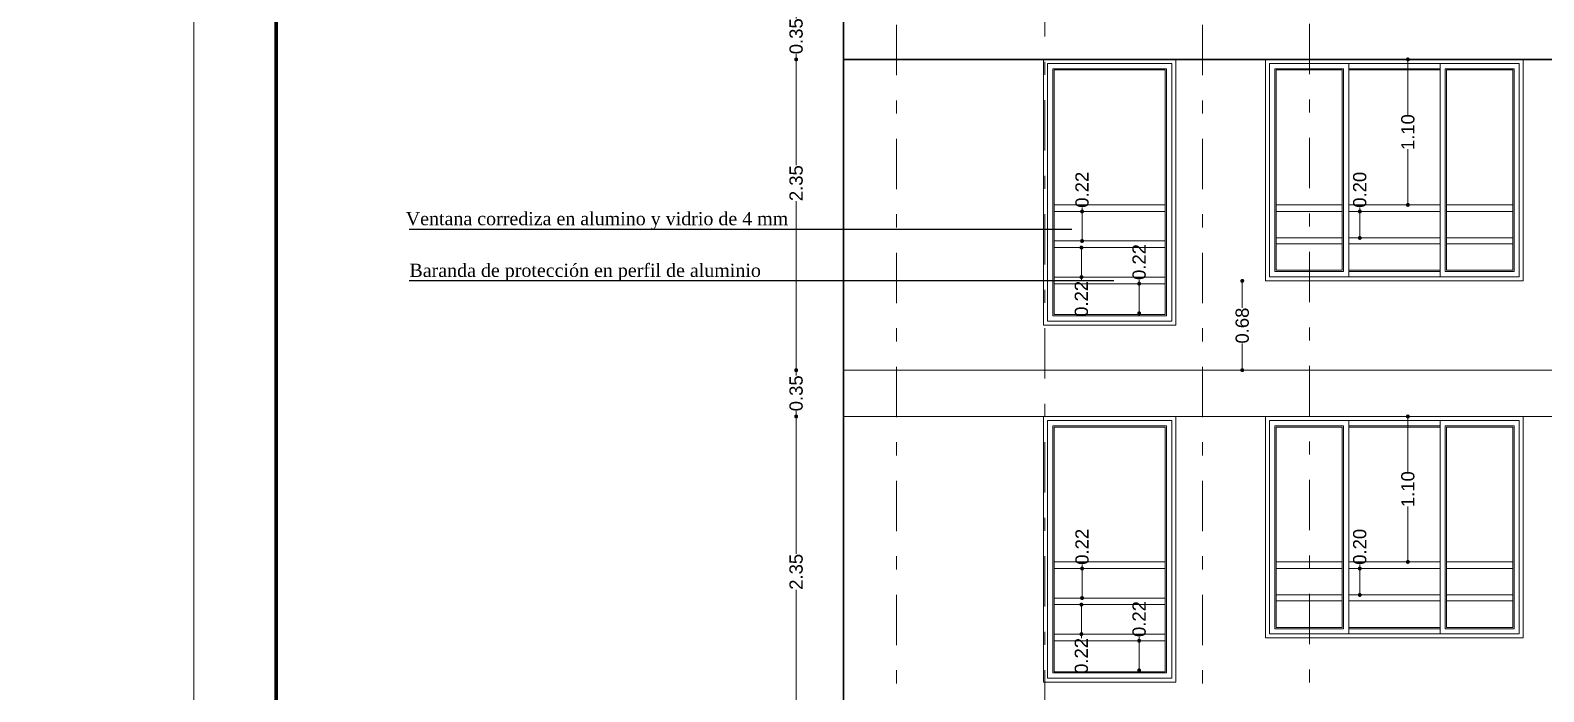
# Model space of a CAD drawing. Header units: inches. Extents: x 2908 to 3459, y -3172 to -55.
# Drawn here: x 3271.47 to 3282.92, y -303.23 to -298.23 of the extents above; entities that cross this region are included whole.
import ezdxf

# ---------------------------------------------------------------- set-up
doc = ezdxf.new("R2010")
doc.units = ezdxf.units.IN
doc.header["$MEASUREMENT"] = 0
doc.linetypes.add('DASHDOT', pattern=[25.4, 12.7, -6.35, 0, -6.35])
doc.layers.add('BORDER', color=1, linetype='Continuous')
doc.layers.add('TEXTO', color=4, linetype='Continuous')
for name, color, linetype, lineweight in [('COLUMNAS', 1, 'Continuous', 35), ('COTA', 1, 'Continuous', 9), ('E-EJES', 1, 'DASHDOT', 5), ('fachada plano 1', 140, 'Continuous', 30), ('muros bajitos', 4, 'Continuous', 15), ('Márgen', 7, 'Continuous', 80)]:
    doc.layers.add(name, color=color, linetype=linetype, lineweight=lineweight)
doc.styles.add('Arial new', font='arial.ttf')
doc.styles.add('CONSTRUCTORA', font='times.ttf', dxfattribs={"height": 0.3})
doc.dimstyles.new('GUS', dxfattribs={"dimtxt": 0.1, "dimasz": 0.03, "dimexe": 0.05, "dimexo": 0.05, "dimgap": 0.005, "dimtad": 0, "dimzin": 1, "dimdsep": 46, "dimtxsty": 'Arial new', "dimblk": 'DOT', "dimcen": 0.01, "dimse1": 1, "dimse2": 1, "dimclrd": 1, "dimclre": 252, "dimclrt": 1, "dimaunit": 1, "dimadec": 0, "dimazin": 2, "dimtfac": 1, "dimtmove": 0, "dimatfit": 2, "dimldrblk": 'ARCHTICK', "dimfxl": 1, "dimlwd": -1, "dimlwe": -1, "dimarcsym": 1})

# ---------------------------------------------------------------- blocks, each defined once
blk = doc.blocks.new('_Dot')
at = {"color": 0, "linetype": 'ByBlock', "lineweight": -2}
blk.add_line((-0.5, 0), (-1, 0), dxfattribs=at)
at = {"color": 0, "linetype": 'ByBlock', "const_width": 0.5}
blk.add_lwpolyline([(-0.25, 0, 1), (0.25, 0, 1)], format="xyb", close=True, dxfattribs=at)
blk = doc.blocks.new('*D4772')
at = {"layer": 'COTA', "color": 1, "linetype": 'Continuous', "transparency": 16777216}
for p, q in [((3281.531, -302.299), (3281.531, -302.269)), ((3281.531, -302.469), (3281.531, -302.329))]:
    blk.add_line(p, q, dxfattribs=at)
at = {"layer": 'Defpoints', "color": 0, "transparency": 16777216}
for p in [(3281.35, -302.299, -12.476), (3281.531, -302.299), (3281.35, -302.499, -12.476)]:
    blk.add_point(p, dxfattribs=at)
at = {"layer": 'COTA', "color": 1, "transparency": 16777216, "xscale": 0.03, "yscale": 0.03, "zscale": 0.03}
for p, rotation in [((3281.531, -302.299), 90), ((3281.531, -302.499), 270)]:
    blk.add_blockref('_Dot', p, dxfattribs=dict(at, rotation=rotation))
at = {"layer": 'COTA', "color": 1, "transparency": 16777216, "insert": (3281.531, -302.135), "char_height": 0.1, "attachment_point": 5, "rotation": 90, "style": 'Arial new'}
blk.add_mtext('0.20', dxfattribs=at)
blk = doc.blocks.new('_ArchTick')
at = {"color": 0, "linetype": 'ByBlock', "const_width": 0.15}
blk.add_lwpolyline([(-0.5, -0.5), (0.5, 0.5)], dxfattribs=at)
blk = doc.blocks.new('*D4773')
at = {"layer": 'COTA', "color": 1, "linetype": 'Continuous', "transparency": 16777216}
for p, q in [((3281.895, -301.179), (3281.895, -301.569)), ((3281.895, -302.219), (3281.895, -301.829))]:
    blk.add_line(p, q, dxfattribs=at)
at = {"layer": 'Defpoints', "color": 0, "transparency": 16777216}
for p in [(3281.616, -301.149, -16.111), (3281.437, -302.249, -15.789), (3281.895, -302.249)]:
    blk.add_point(p, dxfattribs=at)
at = {"layer": 'COTA', "color": 1, "transparency": 16777216, "xscale": 0.03, "yscale": 0.03, "zscale": 0.03}
for p, rotation in [((3281.895, -301.149), 90), ((3281.895, -302.249), 270)]:
    blk.add_blockref('_Dot', p, dxfattribs=dict(at, rotation=rotation))
at = {"layer": 'COTA', "color": 1, "transparency": 16777216, "insert": (3281.895, -301.699), "char_height": 0.1, "attachment_point": 5, "rotation": 90, "style": 'Arial new'}
blk.add_mtext('1.10', dxfattribs=at)
blk = doc.blocks.new('*D4774')
at = {"layer": 'COTA', "color": 1, "linetype": 'Continuous', "transparency": 16777216}
for p, q in [((3281.531, -299.599), (3281.531, -299.569)), ((3281.531, -299.769), (3281.531, -299.629))]:
    blk.add_line(p, q, dxfattribs=at)
at = {"layer": 'Defpoints', "color": 0, "transparency": 16777216}
for p in [(3281.35, -299.599, -12.476), (3281.531, -299.599), (3281.35, -299.799, -12.476)]:
    blk.add_point(p, dxfattribs=at)
at = {"layer": 'COTA', "color": 1, "transparency": 16777216, "xscale": 0.03, "yscale": 0.03, "zscale": 0.03}
for p, rotation in [((3281.531, -299.599), 90), ((3281.531, -299.799), 270)]:
    blk.add_blockref('_Dot', p, dxfattribs=dict(at, rotation=rotation))
at = {"layer": 'COTA', "color": 1, "transparency": 16777216, "insert": (3281.531, -299.435), "char_height": 0.1, "attachment_point": 5, "rotation": 90, "style": 'Arial new'}
blk.add_mtext('0.20', dxfattribs=at)
blk = doc.blocks.new('*D4775')
at = {"layer": 'COTA', "color": 1, "linetype": 'Continuous', "transparency": 16777216}
for p, q in [((3281.895, -298.479), (3281.895, -298.869)), ((3281.895, -299.519), (3281.895, -299.129))]:
    blk.add_line(p, q, dxfattribs=at)
at = {"layer": 'Defpoints', "color": 0, "transparency": 16777216}
for p in [(3281.616, -298.449, -16.111), (3281.437, -299.549, -15.789), (3281.895, -299.549)]:
    blk.add_point(p, dxfattribs=at)
at = {"layer": 'COTA', "color": 1, "transparency": 16777216, "xscale": 0.03, "yscale": 0.03, "zscale": 0.03}
for p, rotation in [((3281.895, -298.449), 90), ((3281.895, -299.549), 270)]:
    blk.add_blockref('_Dot', p, dxfattribs=dict(at, rotation=rotation))
at = {"layer": 'COTA', "color": 1, "transparency": 16777216, "insert": (3281.895, -298.999), "char_height": 0.1, "attachment_point": 5, "rotation": 90, "style": 'Arial new'}
blk.add_mtext('1.10', dxfattribs=at)
blk = doc.blocks.new('*D4790')
at = {"layer": 'COTA', "color": 1, "linetype": 'Continuous', "transparency": 16777216}
for p, q in [((3279.43, -299.599), (3279.43, -299.569)), ((3279.43, -299.792), (3279.43, -299.629))]:
    blk.add_line(p, q, dxfattribs=at)
at = {"layer": 'Defpoints', "color": 0, "transparency": 16777216}
for p in [(3279.43, -299.599), (3279.691, -299.599, 1.835), (3279.691, -299.822, 1.835)]:
    blk.add_point(p, dxfattribs=at)
at = {"layer": 'COTA', "color": 1, "transparency": 16777216, "xscale": 0.03, "yscale": 0.03, "zscale": 0.03}
for p, rotation in [((3279.43, -299.599), 90), ((3279.43, -299.822), 270)]:
    blk.add_blockref('_Dot', p, dxfattribs=dict(at, rotation=rotation))
at = {"layer": 'COTA', "color": 1, "transparency": 16777216, "insert": (3279.43, -299.435), "char_height": 0.1, "attachment_point": 5, "rotation": 90, "style": 'Arial new'}
blk.add_mtext('0.22', dxfattribs=at)
blk = doc.blocks.new('*D4791')
at = {"layer": 'COTA', "color": 1, "linetype": 'Continuous', "transparency": 16777216}
for p, q in [((3279.425, -299.902), (3279.425, -300.065)), ((3279.425, -300.095), (3279.425, -300.125))]:
    blk.add_line(p, q, dxfattribs=at)
at = {"layer": 'Defpoints', "color": 0, "transparency": 16777216}
for p in [(3279.691, -299.872, 1.835), (3279.425, -300.095), (3279.691, -300.095, 1.835)]:
    blk.add_point(p, dxfattribs=at)
at = {"layer": 'COTA', "color": 1, "transparency": 16777216, "xscale": 0.03, "yscale": 0.03, "zscale": 0.03}
for p, rotation in [((3279.425, -299.872), 90), ((3279.425, -300.095), 270)]:
    blk.add_blockref('_Dot', p, dxfattribs=dict(at, rotation=rotation))
at = {"layer": 'COTA', "color": 1, "transparency": 16777216, "insert": (3279.425, -300.26), "char_height": 0.1, "attachment_point": 5, "rotation": 90, "style": 'Arial new'}
blk.add_mtext('0.22', dxfattribs=at)
blk = doc.blocks.new('*D4792')
at = {"layer": 'COTA', "color": 1, "linetype": 'Continuous', "transparency": 16777216}
for p, q in [((3279.862, -300.145), (3279.862, -300.115)), ((3279.862, -300.339), (3279.862, -300.175))]:
    blk.add_line(p, q, dxfattribs=at)
at = {"layer": 'Defpoints', "color": 0, "transparency": 16777216}
for p in [(3279.691, -300.145, 1.835), (3279.862, -300.145), (3279.691, -300.369, -1.52)]:
    blk.add_point(p, dxfattribs=at)
at = {"layer": 'COTA', "color": 1, "transparency": 16777216, "xscale": 0.03, "yscale": 0.03, "zscale": 0.03}
for p, rotation in [((3279.862, -300.145), 90), ((3279.862, -300.369), 270)]:
    blk.add_blockref('_Dot', p, dxfattribs=dict(at, rotation=rotation))
at = {"layer": 'COTA', "color": 1, "transparency": 16777216, "insert": (3279.862, -299.981), "char_height": 0.1, "attachment_point": 5, "rotation": 90, "style": 'Arial new'}
blk.add_mtext('0.22', dxfattribs=at)
blk = doc.blocks.new('*D4793')
at = {"layer": 'COTA', "color": 1, "linetype": 'Continuous', "transparency": 16777216}
for p, q in [((3279.43, -302.299), (3279.43, -302.269)), ((3279.43, -302.492), (3279.43, -302.329))]:
    blk.add_line(p, q, dxfattribs=at)
at = {"layer": 'Defpoints', "color": 0, "transparency": 16777216}
for p in [(3279.43, -302.299), (3279.691, -302.299, 1.835), (3279.691, -302.522, 1.835)]:
    blk.add_point(p, dxfattribs=at)
at = {"layer": 'COTA', "color": 1, "transparency": 16777216, "xscale": 0.03, "yscale": 0.03, "zscale": 0.03}
for p, rotation in [((3279.43, -302.299), 90), ((3279.43, -302.522), 270)]:
    blk.add_blockref('_Dot', p, dxfattribs=dict(at, rotation=rotation))
at = {"layer": 'COTA', "color": 1, "transparency": 16777216, "insert": (3279.43, -302.135), "char_height": 0.1, "attachment_point": 5, "rotation": 90, "style": 'Arial new'}
blk.add_mtext('0.22', dxfattribs=at)
blk = doc.blocks.new('*D4794')
at = {"layer": 'COTA', "color": 1, "linetype": 'Continuous', "transparency": 16777216}
for p, q in [((3279.425, -302.602), (3279.425, -302.765)), ((3279.425, -302.795), (3279.425, -302.825))]:
    blk.add_line(p, q, dxfattribs=at)
at = {"layer": 'Defpoints', "color": 0, "transparency": 16777216}
for p in [(3279.691, -302.572, 1.835), (3279.425, -302.795), (3279.691, -302.795, 1.835)]:
    blk.add_point(p, dxfattribs=at)
at = {"layer": 'COTA', "color": 1, "transparency": 16777216, "xscale": 0.03, "yscale": 0.03, "zscale": 0.03}
for p, rotation in [((3279.425, -302.572), 90), ((3279.425, -302.795), 270)]:
    blk.add_blockref('_Dot', p, dxfattribs=dict(at, rotation=rotation))
at = {"layer": 'COTA', "color": 1, "transparency": 16777216, "insert": (3279.425, -302.96), "char_height": 0.1, "attachment_point": 5, "rotation": 90, "style": 'Arial new'}
blk.add_mtext('0.22', dxfattribs=at)
blk = doc.blocks.new('*D4795')
at = {"layer": 'COTA', "color": 1, "linetype": 'Continuous', "transparency": 16777216}
for p, q in [((3279.862, -302.845), (3279.862, -302.815)), ((3279.862, -303.039), (3279.862, -302.875))]:
    blk.add_line(p, q, dxfattribs=at)
at = {"layer": 'Defpoints', "color": 0, "transparency": 16777216}
for p in [(3279.691, -302.845, 1.835), (3279.862, -302.845), (3279.691, -303.069, -1.52)]:
    blk.add_point(p, dxfattribs=at)
at = {"layer": 'COTA', "color": 1, "transparency": 16777216, "xscale": 0.03, "yscale": 0.03, "zscale": 0.03}
for p, rotation in [((3279.862, -302.845), 90), ((3279.862, -303.069), 270)]:
    blk.add_blockref('_Dot', p, dxfattribs=dict(at, rotation=rotation))
at = {"layer": 'COTA', "color": 1, "transparency": 16777216, "insert": (3279.862, -302.681), "char_height": 0.1, "attachment_point": 5, "rotation": 90, "style": 'Arial new'}
blk.add_mtext('0.22', dxfattribs=at)
blk = doc.blocks.new('*D4873')
at = {"layer": 'COTA', "color": 1, "linetype": 'Continuous', "transparency": 16777216}
for p, q in [((3277.267, -298.129), (3277.267, -298.139)), ((3277.267, -298.419), (3277.267, -298.409))]:
    blk.add_line(p, q, dxfattribs=at)
at = {"layer": 'Defpoints', "color": 0, "transparency": 16777216}
for p in [(3277.267, -298.099), (3277.63, -298.099, -7.182), (3277.63, -298.449, -7.182)]:
    blk.add_point(p, dxfattribs=at)
at = {"layer": 'COTA', "color": 1, "transparency": 16777216, "xscale": 0.03, "yscale": 0.03, "zscale": 0.03}
for p, rotation in [((3277.267, -298.099), 90), ((3277.267, -298.449), 270)]:
    blk.add_blockref('_Dot', p, dxfattribs=dict(at, rotation=rotation))
at = {"layer": 'COTA', "color": 1, "transparency": 16777216, "insert": (3277.267, -298.274), "char_height": 0.1, "attachment_point": 5, "rotation": 90, "style": 'Arial new'}
blk.add_mtext('0.35', dxfattribs=at)
blk = doc.blocks.new('*D4875')
at = {"layer": 'COTA', "color": 1, "linetype": 'Continuous', "transparency": 16777216}
for p, q in [((3277.267, -300.829), (3277.267, -300.839)), ((3277.267, -301.119), (3277.267, -301.109))]:
    blk.add_line(p, q, dxfattribs=at)
at = {"layer": 'Defpoints', "color": 0, "transparency": 16777216}
for p in [(3277.267, -300.799), (3277.63, -300.799, -7.182), (3277.63, -301.149, -7.182)]:
    blk.add_point(p, dxfattribs=at)
at = {"layer": 'COTA', "color": 1, "transparency": 16777216, "xscale": 0.03, "yscale": 0.03, "zscale": 0.03}
for p, rotation in [((3277.267, -300.799), 90), ((3277.267, -301.149), 270)]:
    blk.add_blockref('_Dot', p, dxfattribs=dict(at, rotation=rotation))
at = {"layer": 'COTA', "color": 1, "transparency": 16777216, "insert": (3277.267, -300.974), "char_height": 0.1, "attachment_point": 5, "rotation": 90, "style": 'Arial new'}
blk.add_mtext('0.35', dxfattribs=at)
blk = doc.blocks.new('*D4876')
at = {"layer": 'COTA', "color": 1, "linetype": 'Continuous', "transparency": 16777216}
for p, q in [((3277.267, -298.479), (3277.267, -299.249)), ((3277.267, -300.769), (3277.267, -299.521))]:
    blk.add_line(p, q, dxfattribs=at)
at = {"layer": 'Defpoints', "color": 0, "transparency": 16777216}
for p in [(3277.267, -298.449), (3277.63, -298.449, -7.182), (3277.63, -300.799, -7.182)]:
    blk.add_point(p, dxfattribs=at)
at = {"layer": 'COTA', "color": 1, "transparency": 16777216, "xscale": 0.03, "yscale": 0.03, "zscale": 0.03}
for p, rotation in [((3277.267, -298.449), 90), ((3277.267, -300.799), 270)]:
    blk.add_blockref('_Dot', p, dxfattribs=dict(at, rotation=rotation))
at = {"layer": 'COTA', "color": 1, "transparency": 16777216, "insert": (3277.267, -299.385), "char_height": 0.1, "attachment_point": 5, "rotation": 90, "style": 'Arial new'}
blk.add_mtext('2.35', dxfattribs=at)
blk = doc.blocks.new('*D4878')
at = {"layer": 'COTA', "color": 1, "linetype": 'Continuous', "transparency": 16777216}
for p, q in [((3277.267, -301.179), (3277.267, -302.188)), ((3277.267, -303.469), (3277.267, -302.46))]:
    blk.add_line(p, q, dxfattribs=at)
at = {"layer": 'Defpoints', "color": 0, "transparency": 16777216}
for p in [(3277.267, -301.149), (3277.63, -301.149, -7.182), (3277.63, -303.499, -7.182)]:
    blk.add_point(p, dxfattribs=at)
at = {"layer": 'COTA', "color": 1, "transparency": 16777216, "xscale": 0.03, "yscale": 0.03, "zscale": 0.03}
for p, rotation in [((3277.267, -301.149), 90), ((3277.267, -303.499), 270)]:
    blk.add_blockref('_Dot', p, dxfattribs=dict(at, rotation=rotation))
at = {"layer": 'COTA', "color": 1, "transparency": 16777216, "insert": (3277.267, -302.324), "char_height": 0.1, "attachment_point": 5, "rotation": 90, "style": 'Arial new'}
blk.add_mtext('2.35', dxfattribs=at)
blk = doc.blocks.new('*D4906')
at = {"layer": 'COTA', "color": 1, "linetype": 'Continuous', "transparency": 16777216}
for p, q in [((3280.642, -300.154), (3280.642, -300.327)), ((3280.642, -300.769), (3280.642, -300.597))]:
    blk.add_line(p, q, dxfattribs=at)
at = {"layer": 'Defpoints', "color": 0, "transparency": 16777216}
for p in [(3280.818, -300.124, -10.499), (3280.642, -300.799), (3280.818, -300.799, -7.168)]:
    blk.add_point(p, dxfattribs=at)
at = {"layer": 'COTA', "color": 1, "transparency": 16777216, "xscale": 0.03, "yscale": 0.03, "zscale": 0.03}
for p, rotation in [((3280.642, -300.124), 90), ((3280.642, -300.799), 270)]:
    blk.add_blockref('_Dot', p, dxfattribs=dict(at, rotation=rotation))
at = {"layer": 'COTA', "color": 1, "transparency": 16777216, "insert": (3280.642, -300.462), "char_height": 0.1, "attachment_point": 5, "rotation": 90, "style": 'Arial new'}
blk.add_mtext('0.68', dxfattribs=at)

msp = doc.modelspace()

# ---------------------------------------------------------------- linework, layer by layer
at = {"layer": 'BORDER'}
for p, q in [((3279.352, -299.734, 5.108), (3274.34, -299.734, 5.108)), ((3279.671, -300.124, 5.108), (3274.34, -300.124, 5.108))]:
    msp.add_line(p, q, dxfattribs=at)
at = {"layer": 'COLUMNAS'}
msp.add_line((3277.93, -298.449, -7.182), (3277.93, -298.449, -7.182), dxfattribs=at)
at = {"layer": 'COTA'}
msp.add_lwpolyline([(3272.711, -312.389), (3272.711, -287.389), (3307.711, -287.389), (3307.711, -312.389), (3272.711, -312.389)], close=True, dxfattribs=at)
at = {"layer": 'E-EJES', "ltscale": 0.03}
for p, q in [((3281.15, -288.698, -7.182), (3281.15, -307.876, -7.182)), ((3278.026, -289.567, -7.182), (3278.026, -304.953, -7.182)), ((3279.148, -305.172, -7.182), (3279.148, -289.567, -7.182)), ((3280.34, -289.567, -7.182), (3280.34, -305.404, -7.182))]:
    msp.add_line(p, q, dxfattribs=at)
at = {"layer": 'fachada plano 1'}
for p, q in [((3277.625, -303.849, -7.182), (3277.625, -291.799, -7.169)), ((3282.307, -298.449, -7.182), (3277.625, -298.449, -7.182)), ((3277.625, -298.449, -7.182), (3290.056, -298.449, -7.182))]:
    msp.add_line(p, q, dxfattribs=at)
at = {"layer": 'muros bajitos'}
for p, q in [((3277.63, -298.449, -7.182), (3277.63, -298.449, -7.182)), ((3279.139, -298.449, -7.154), (3280.139, -298.449, -7.154)), ((3279.139, -298.449, -10.728), (3279.139, -300.459, -10.728)), ((3279.169, -298.479, -7.154), (3280.109, -298.479, -7.154)), ((3279.169, -298.479, -10.728), (3279.169, -300.429, -10.728)), ((3280.109, -300.429, -7.154), (3280.109, -298.479, -7.154)), ((3280.139, -300.459, -7.154), (3280.139, -298.449, -7.154)), ((3280.818, -300.124, -10.499), (3280.818, -298.449, -10.499)), ((3282.768, -298.449, -10.499), (3280.818, -298.449, -10.499)), ((3282.738, -298.479, -10.499), (3280.848, -298.479, -10.499)), ((3280.848, -300.094, -10.499), (3280.848, -298.479, -10.499)), ((3281.448, -300.094, -10.499), (3281.448, -298.479, -10.499)), ((3282.138, -300.094, -10.499), (3282.138, -298.479, -10.499)), ((3282.738, -300.094, -10.499), (3282.738, -298.479, -10.499)), ((3282.768, -300.124, -10.499), (3282.768, -298.449, -10.499)), ((3279.209, -298.519, -7.154), (3280.069, -298.519, -7.154)), ((3279.209, -300.389, -10.728), (3279.209, -298.519, -10.728)), ((3279.219, -298.529, -7.154), (3280.059, -298.529, -7.154)), ((3279.219, -300.379, -10.728), (3279.219, -298.529, -10.728)), ((3280.059, -300.379, -7.154), (3280.059, -298.529, -7.154)), ((3280.069, -300.389, -7.154), (3280.069, -298.519, -7.154)), ((3280.888, -300.054, -10.499), (3280.888, -298.519, -10.499)), ((3281.408, -298.519, -10.499), (3280.888, -298.519, -10.499)), ((3280.898, -300.044, -10.499), (3280.898, -298.529, -10.499)), ((3281.398, -298.529, -10.499), (3280.898, -298.529, -10.499)), ((3281.398, -300.044, -10.499), (3281.398, -298.529, -10.499)), ((3281.408, -300.054, -10.499), (3281.408, -298.519, -10.499)), ((3282.138, -298.519, -10.499), (3281.448, -298.519, -10.499)), ((3282.138, -298.529, -10.499), (3281.448, -298.529, -10.499)), ((3282.178, -300.054, -10.499), (3282.178, -298.519, -10.499)), ((3282.698, -298.519, -10.499), (3282.178, -298.519, -10.499)), ((3282.188, -300.044, -10.499), (3282.188, -298.529, -10.499)), ((3282.688, -298.529, -10.499), (3282.188, -298.529, -10.499)), ((3282.688, -300.044, -10.499), (3282.688, -298.529, -10.499)), ((3282.698, -300.054, -10.499), (3282.698, -298.519, -10.499)), ((3279.169, -300.429, -10.728), (3279.169, -299.564, -10.728)), ((3280.059, -299.549, 7.21), (3279.219, -299.549, 7.21)), ((3280.059, -299.599, 7.21), (3279.219, -299.599, 7.21)), ((3281.398, -299.549, -13.753), (3280.898, -299.549, -13.753)), ((3281.398, -299.599, -13.753), (3280.898, -299.599, -13.753)), ((3282.138, -299.549, -13.753), (3281.448, -299.549, -13.753)), ((3282.138, -299.599, -13.753), (3281.448, -299.599, -13.753)), ((3282.688, -299.549, -13.753), (3282.188, -299.549, -13.753)), ((3282.688, -299.599, -13.753), (3282.188, -299.599, -13.753)), ((3280.059, -299.822, 7.21), (3279.219, -299.822, 7.21)), ((3280.059, -299.872, 7.21), (3279.219, -299.872, 7.21)), ((3281.398, -299.799, -13.753), (3280.898, -299.799, -13.753)), ((3281.398, -299.844, -14.012), (3280.898, -299.844, -14.012)), ((3282.138, -299.799, -13.753), (3281.448, -299.799, -13.753)), ((3282.138, -299.844, -14.012), (3281.448, -299.844, -14.012)), ((3282.688, -299.799, -13.753), (3282.188, -299.799, -13.753)), ((3282.688, -299.844, -14.012), (3282.188, -299.844, -14.012)), ((3280.059, -300.095, 7.21), (3279.219, -300.095, 7.21)), ((3282.738, -300.094, -10.499), (3280.848, -300.094, -10.499)), ((3281.408, -300.054, -10.499), (3280.888, -300.054, -10.499)), ((3281.398, -300.044, -10.499), (3280.898, -300.044, -10.499)), ((3281.398, -300.044, -10.499), (3280.898, -300.044, -10.499)), ((3281.408, -300.054, -10.499), (3280.898, -300.054, -10.499)), ((3282.138, -300.044, -10.499), (3281.448, -300.044, -10.499)), ((3282.138, -300.054, -10.499), (3281.448, -300.054, -10.499)), ((3282.698, -300.054, -10.499), (3282.178, -300.054, -10.499)), ((3282.688, -300.044, -10.499), (3282.188, -300.044, -10.499)), ((3280.059, -300.145, 7.21), (3279.219, -300.145, 7.21)), ((3282.768, -300.124, -10.499), (3280.818, -300.124, -10.499)), ((3279.139, -300.459, -7.154), (3280.139, -300.459, -7.154)), ((3279.169, -300.429, -7.154), (3280.109, -300.429, -7.154)), ((3279.209, -300.389, -7.154), (3280.069, -300.389, -7.154)), ((3279.219, -300.379, -7.154), (3280.059, -300.379, -7.154)), ((3283.078, -300.799, -7.168), (3277.625, -300.799, -7.168)), ((3283.078, -301.149, -7.168), (3277.625, -301.149, -7.168)), ((3279.139, -301.149, -11.893), (3280.139, -301.149, -11.893)), ((3279.139, -301.149, -15.467), (3279.139, -303.159, -15.467)), ((3279.169, -301.179, -11.893), (3280.109, -301.179, -11.893)), ((3279.169, -301.179, -15.467), (3279.169, -303.129, -15.467)), ((3279.209, -301.219, -11.893), (3280.069, -301.219, -11.893)), ((3279.209, -303.089, -15.467), (3279.209, -301.219, -15.467)), ((3279.219, -301.229, -11.893), (3280.059, -301.229, -11.893)), ((3279.219, -303.079, -15.467), (3279.219, -301.229, -15.467)), ((3280.059, -303.079, -11.893), (3280.059, -301.229, -11.893)), ((3280.069, -303.089, -11.893), (3280.069, -301.219, -11.893)), ((3280.109, -303.129, -11.893), (3280.109, -301.179, -11.893)), ((3280.139, -303.159, -11.893), (3280.139, -301.149, -11.893)), ((3280.818, -302.824, -10.485), (3280.818, -301.149, -10.485)), ((3282.768, -301.149, -10.485), (3280.818, -301.149, -10.486)), ((3282.738, -301.179, -10.485), (3280.848, -301.179, -10.485)), ((3280.848, -302.794, -10.485), (3280.848, -301.179, -10.485)), ((3280.888, -302.754, -10.485), (3280.888, -301.219, -10.485)), ((3281.408, -301.219, -10.485), (3280.888, -301.219, -10.485)), ((3280.898, -302.744, -10.485), (3280.898, -301.229, -10.485)), ((3281.398, -301.229, -10.485), (3280.898, -301.229, -10.485)), ((3281.398, -302.744, -10.485), (3281.398, -301.229, -10.485)), ((3281.408, -302.754, -10.485), (3281.408, -301.219, -10.485)), ((3281.448, -302.794, -10.485), (3281.448, -301.179, -10.485)), ((3282.138, -301.219, -10.485), (3281.448, -301.219, -10.485)), ((3282.138, -301.229, -10.485), (3281.448, -301.229, -10.485)), ((3282.138, -302.794, -10.485), (3282.138, -301.179, -10.485)), ((3282.178, -302.754, -10.485), (3282.178, -301.219, -10.485)), ((3282.698, -301.219, -10.485), (3282.178, -301.219, -10.485)), ((3282.188, -302.744, -10.485), (3282.188, -301.229, -10.485)), ((3282.688, -301.229, -10.485), (3282.188, -301.229, -10.485)), ((3282.688, -302.744, -10.485), (3282.688, -301.229, -10.485)), ((3282.698, -302.754, -10.485), (3282.698, -301.219, -10.485)), ((3282.738, -302.794, -10.485), (3282.738, -301.179, -10.485)), ((3282.768, -302.824, -10.485), (3282.768, -301.149, -10.485)), ((3279.169, -303.129, -15.467), (3279.169, -302.264, -15.467)), ((3280.059, -302.249, 2.471), (3279.219, -302.249, 2.471)), ((3281.398, -302.249, -13.74), (3280.898, -302.249, -13.74)), ((3282.138, -302.249, -13.74), (3281.448, -302.249, -13.74)), ((3282.688, -302.249, -13.74), (3282.188, -302.249, -13.74)), ((3280.059, -302.299, 2.471), (3279.219, -302.299, 2.471)), ((3281.398, -302.299, -13.74), (3280.898, -302.299, -13.74)), ((3282.138, -302.299, -13.74), (3281.448, -302.299, -13.74)), ((3282.688, -302.299, -13.74), (3282.188, -302.299, -13.74)), ((3281.398, -302.499, -13.74), (3280.898, -302.499, -13.74)), ((3282.138, -302.499, -13.74), (3281.448, -302.499, -13.74)), ((3282.688, -302.499, -13.74), (3282.188, -302.499, -13.74)), ((3280.059, -302.522, 2.471), (3279.219, -302.522, 2.471)), ((3280.059, -302.572, 2.471), (3279.219, -302.572, 2.471)), ((3281.398, -302.544, -13.998), (3280.898, -302.544, -13.998)), ((3282.138, -302.544, -13.998), (3281.448, -302.544, -13.998)), ((3282.688, -302.544, -13.998), (3282.188, -302.544, -13.998)), ((3281.398, -302.744, -10.485), (3280.898, -302.744, -10.485)), ((3281.398, -302.744, -10.485), (3280.898, -302.744, -10.485)), ((3282.138, -302.744, -10.485), (3281.448, -302.744, -10.485)), ((3282.688, -302.744, -10.485), (3282.188, -302.744, -10.485)), ((3280.059, -302.795, 2.471), (3279.219, -302.795, 2.471)), ((3280.059, -302.845, 2.471), (3279.219, -302.845, 2.471)), ((3282.768, -302.824, -10.485), (3280.818, -302.824, -10.485)), ((3282.738, -302.794, -10.485), (3280.848, -302.794, -10.485)), ((3281.408, -302.754, -10.485), (3280.888, -302.754, -10.485)), ((3281.408, -302.754, -10.485), (3280.898, -302.754, -10.485)), ((3282.138, -302.754, -10.485), (3281.448, -302.754, -10.485)), ((3282.698, -302.754, -10.485), (3282.178, -302.754, -10.485)), ((3279.209, -303.089, -11.893), (3280.069, -303.089, -11.893)), ((3279.219, -303.079, -11.893), (3280.059, -303.079, -11.893)), ((3279.139, -303.159, -11.893), (3280.139, -303.159, -11.893)), ((3279.169, -303.129, -11.893), (3280.109, -303.129, -11.893))]:
    msp.add_line(p, q, dxfattribs=at)
at = {"layer": 'Márgen'}
msp.add_line((3273.332, -288.466), (3273.332, -311.869), dxfattribs=at)

# ---------------------------------------------------------------- texts
at = {"layer": 'TEXTO', "style": 'CONSTRUCTORA'}
for s, p in [('Ventana corrediza en alumino y vidrio de 4 mm ', (3274.313, -299.703, 5.108)), ('Baranda de protección en perfil de aluminio', (3274.341, -300.094, 5.108))]:
    msp.add_text(s, height=0.1, rotation=0.0038, dxfattribs=at).set_placement(p)

# ---------------------------------------------------------------- dimensions: what is measured, and where the dimension line sits
at = {"layer": 'COTA'}
for base, p1, p2, picture, middle in [((3277.267, -298.099), (3277.63, -298.449, -7.182), (3277.63, -298.099, -7.182), '*D4873', (3277.267, -298.274)), ((3281.895, -299.549, 1.763), (3281.616, -298.449, -14.348), (3281.437, -299.549, -14.026), '*D4775', (3281.895, -298.999, 1.763)), ((3279.43, -299.599, -2.026), (3279.691, -299.822, -0.192), (3279.691, -299.599, -0.192), '*D4790', (3279.43, -299.435, -2.026)), ((3281.531, -299.599, 2.036), (3281.35, -299.799, -10.44), (3281.35, -299.599, -10.44), '*D4774', (3281.531, -299.435, 2.036)), ((3279.425, -300.095, -2.026), (3279.691, -299.872, -0.192), (3279.691, -300.095, -0.192), '*D4791', (3279.425, -300.26, -2.026)), ((3279.862, -300.145, -2.026), (3279.691, -300.369, -3.546), (3279.691, -300.145, -0.192), '*D4792', (3279.862, -299.981, -2.026)), ((3280.642184, -300.79921), (3280.817637, -300.124209, -10.499099), (3280.817637, -300.79921, -7.167892), '*D4906', (3280.642184, -300.46171)), ((3277.267, -300.799), (3277.63, -301.149, -7.182), (3277.63, -300.799, -7.182), '*D4875', (3277.267, -300.974)), ((3277.267, -301.149), (3277.63, -303.499, -7.182), (3277.63, -301.149, -7.182), '*D4878', (3277.267, -302.324)), ((3281.895, -302.249, 1.777), (3281.616, -301.149, -14.334), (3281.437, -302.249, -14.012), '*D4773', (3281.895, -301.699, 1.777)), ((3279.43, -302.299, -6.765), (3279.691, -302.522, -4.931), (3279.691, -302.299, -4.931), '*D4793', (3279.43, -302.135, -6.765)), ((3281.531, -302.299, 2.049), (3281.35, -302.499, -10.426), (3281.35, -302.299, -10.426), '*D4772', (3281.531, -302.135, 2.049)), ((3279.425, -302.795, -6.765), (3279.691, -302.572, -4.931), (3279.691, -302.795, -4.931), '*D4794', (3279.425, -302.96, -6.765)), ((3279.862, -302.845, -6.765), (3279.691, -303.069, -8.285), (3279.691, -302.845, -4.931), '*D4795', (3279.862, -302.681, -6.765))]:
    dim = msp.add_linear_dim(base=base, p1=p1, p2=p2, angle=90, dimstyle='GUS', dxfattribs=at)
    dim.commit()
    dim.dimension.update_dxf_attribs({"geometry": picture, "text_midpoint": middle})
dim = msp.add_linear_dim(base=(3277.267, -298.449), p1=(3277.63, -300.799, -7.182), p2=(3277.63, -298.449, -7.182), angle=90, dimstyle='GUS', dxfattribs=at)
dim.commit()
dim.dimension.update_dxf_attribs({"geometry": '*D4876', "text_midpoint": (3277.267, -299.385), "dimtype": 160})

doc.saveas('drawing.dxf')
